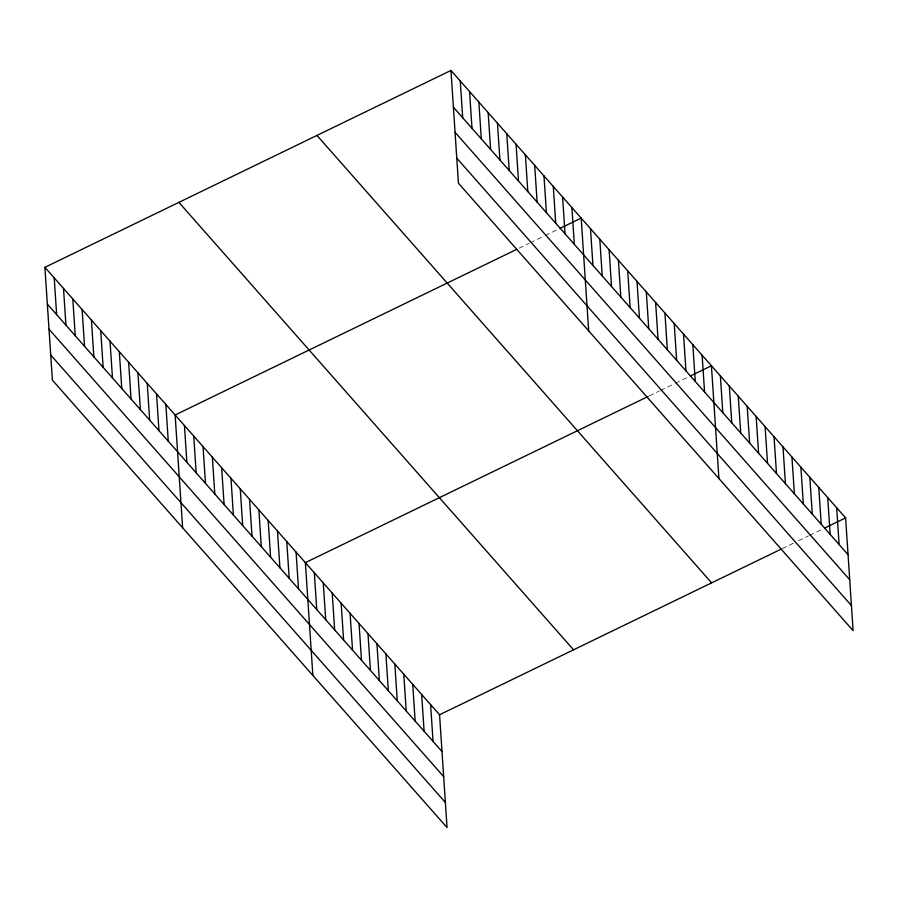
<?xml version="1.0" encoding="UTF-8"?>
<svg xmlns="http://www.w3.org/2000/svg" width="898" height="898" viewBox="0 0 898 898"><rect width="100%" height="100%" fill="white"/><g stroke="black" fill="none" stroke-linecap="round" stroke-linejoin="round"><path stroke-width="0.67" stroke-dasharray="4.49 3.37" d="M519.156 248.185L529.079 243.369M530.325 242.763L543.964 236.152M545.209 235.545L558.859 228.934M649.389 395.838L659.312 391.023M660.558 390.428L674.207 383.805M675.442 383.199L687.857 377.194M782.338 548.566L793.495 543.155M798.457 540.753L808.391 535.938M809.626 535.331L823.275 528.72"/><path stroke-width="1.35" d="M44.9 267.335L439.56 714.774L447.047 827.552L52.387 380.112L44.9 267.335L450.953 70.448L845.613 517.888L853.1 630.665L458.44 183.226L450.953 70.448M516.676 249.386L175.132 414.988L182.631 527.766M560.094 228.328L581.186 218.102L588.684 330.879M648.154 396.445L305.376 562.642L312.863 675.419M690.337 375.981L711.429 365.755L718.916 478.533M439.56 714.774L781.092 549.172M824.521 528.114L845.613 517.888M453.4 107.221L848.049 554.661M455.062 132.309L849.721 579.749M456.779 158.149L851.439 605.589M316.96 135.418L711.609 582.858M178.893 202.364L573.553 649.804M47.347 304.108L441.996 751.547M49.008 329.196L443.668 776.635M50.726 355.036L445.374 802.475M836.667 507.74L839.102 544.525M827.72 497.604L830.156 534.377M818.774 487.457L821.221 524.241M809.828 477.321L812.275 514.094M800.881 467.173L803.328 503.958M791.935 457.037L794.382 493.81M782.989 446.89L785.436 483.674M774.042 436.754L776.489 473.527M765.096 426.606L767.543 463.39M756.15 416.47L758.597 453.243M747.203 406.323L749.65 443.107M738.268 396.186L740.704 432.959M729.322 386.039L731.758 422.823M720.376 375.903L722.811 412.676M702.124 355.215L704.571 391.988M692.818 344.664L695.265 381.437M683.524 334.123L685.96 370.896M674.218 323.572L676.654 360.345M664.913 313.02L667.36 349.805M655.607 302.48L658.054 339.253M646.313 291.929L648.749 328.713M637.008 281.388L639.443 318.161M627.702 270.837L630.149 307.61M618.396 260.285L620.844 297.07M609.102 249.745L611.538 286.518M599.797 239.194L602.244 275.978M590.491 228.653L592.938 265.426M571.891 207.561L574.327 244.335M562.586 197.01L565.033 233.783M553.28 186.458L555.727 223.243M543.975 175.918L546.422 212.691M534.68 165.367L537.116 202.151M525.375 154.826L527.822 191.6M516.069 144.275L518.516 181.048M506.775 133.735L509.211 170.508M497.47 123.183L499.905 159.956M488.164 112.632L490.611 149.416M478.859 102.091L481.306 138.864M469.564 91.54L472 128.324M460.259 81L462.695 117.773M430.613 704.627L433.049 741.411M421.667 694.491L424.103 731.264M412.721 684.343L415.157 721.128M403.774 674.207L406.21 710.98M394.828 664.06L397.275 700.844M385.882 653.924L388.329 690.697M376.936 643.776L379.383 680.561M367.989 633.64L370.436 670.413M359.043 623.493L361.49 660.277M350.097 613.356L352.544 650.13M341.15 603.209L343.597 639.993M332.204 593.073L334.651 629.846M323.269 582.925L325.705 619.71M314.322 572.789L316.758 609.562M296.071 552.102L298.518 588.875M286.765 541.55L289.212 578.323M277.46 530.999L279.907 567.783M268.165 520.458L270.601 557.231M258.86 509.907L261.307 546.691M249.554 499.367L252.001 536.14M240.249 488.815L242.696 525.588M230.954 478.275L233.39 515.048M221.649 467.723L224.096 504.496M212.343 457.172L214.79 493.956M203.049 446.632L205.485 483.405M193.744 436.08L196.179 472.864M184.438 425.54L186.885 462.313M165.838 404.437L168.274 441.221M156.533 393.896L158.968 430.67M147.227 383.345L149.674 420.129M137.922 372.805L140.369 409.578M128.627 362.253L131.063 399.026M119.322 351.713L121.769 388.486M110.016 341.161L112.463 377.935M100.711 330.61L103.158 367.394M91.416 320.07L93.852 356.843M82.111 309.518L84.558 346.302M72.805 298.978L75.252 335.751M63.5 288.426L65.947 325.199M54.206 277.875L56.641 314.659"/></g></svg>
